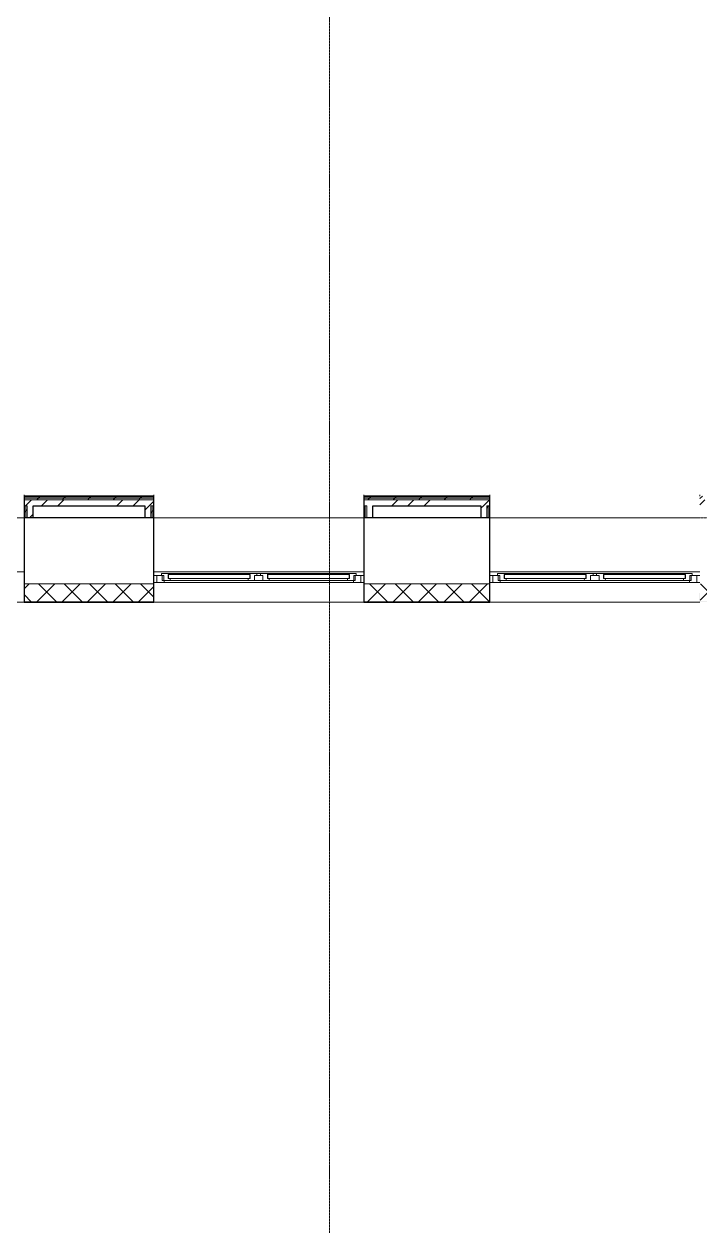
# Model space of a CAD drawing. Header units: millimetres. Extents: x -215207 to 92095, y -30385 to 123050.
# Drawn here: x -38437 to -32807, y 17352 to 27423 of the extents above; entities that cross this region are included whole.
import ezdxf

# ---------------------------------------------------------------- set-up
doc = ezdxf.new("R2010")
doc.units = ezdxf.units.MM
doc.linetypes.add('ADSK_Линия сетки', pattern=[25, 20, -2.5, 0, -2.5])
for name, color, linetype, lineweight in [('Каркас_Импост', 7, 'Continuous', 9), ('Окна', 7, 'Continuous', 9), ('Оси', 7, 'Continuous', 9), ('Остекление', 7, 'Continuous', 9), ('Поручни', 7, 'Continuous', 9), ('Стены', 7, 'Continuous', 18), ('Стены разрез', 7, 'Continuous', 30), ('Стены штриховка', 7, 'Continuous', 9)]:
    doc.layers.add(name, color=color, linetype=linetype, lineweight=lineweight)
pattern_1 = [(45, (-45356.5, 7950), (-381.661, 381.661), []), (45, (-45221.57, 7950), (0, 763.322), []), (45, (-45491.44, 7950), (0, 763.322), [])]
pattern_2 = [(45, (-45356.5, 7949.98), (-106.066, 106.066), [])]

# ---------------------------------------------------------------- blocks, each defined once
blk = doc.blocks.new('BIMLIB_Окно_Двустворчатое_VEKA_СФрамугойСнизу_ГОСТ30674_без линий - Ж_ОК-5_2220х1750-3833933-План 1 этажа смеж')
at = {"layer": 'Каркас_Импост', "lineweight": 18}
for p, q in [((-791, 265), (-850, 265)), ((-850, 265), (-850, 207)), ((-850, 207), (-812, 207)), ((-792, 207), (-812, 207)), ((-812, 207), (-812, 190)), ((-804, 207), (-804, 248)), ((-804, 248), (-792, 248)), ((-792, 248), (-792, 207)), ((-742, 248), (-792, 248)), ((-786, 248), (-791, 265)), ((-755, 199), (-755, 231)), ((-755, 231), (-737, 231)), ((-737, 231), (-742, 248)), ((-85, 248), (-90, 231)), ((-90, 231), (-72, 231)), ((-35, 248), (-85, 248)), ((-72, 231), (-72, 199)), ((-35, 207), (-35, 248)), ((-15, 207), (-35, 207)), ((-15, 190), (-15, 207)), ((35, 207), (15, 207)), ((15, 207), (15, 190)), ((35, 248), (35, 207)), ((85, 248), (35, 248)), ((72, 199), (72, 231)), ((72, 231), (90, 231)), ((90, 231), (85, 248)), ((742, 248), (737, 231)), ((737, 231), (755, 231)), ((792, 248), (742, 248)), ((755, 231), (755, 199)), ((791, 265), (786, 248)), ((850, 265), (791, 265)), ((792, 207), (792, 248)), ((792, 248), (804, 248)), ((812, 207), (792, 207)), ((804, 248), (804, 207)), ((812, 190), (812, 207)), ((812, 207), (850, 207)), ((850, 207), (850, 265)), ((-812, 190), (-756, 190)), ((-756, 190), (-755, 191)), ((-737, 199), (-755, 199)), ((-755, 191), (-754, 190)), ((-754, 190), (-739, 190)), ((-739, 190), (-737, 199)), ((-72, 199), (-90, 199)), ((-90, 199), (-88, 190)), ((-88, 190), (-73, 190)), ((-73, 190), (-72, 191)), ((-72, 191), (-71, 190)), ((-71, 190), (-15, 190)), ((15, 190), (71, 190)), ((71, 190), (72, 191)), ((90, 199), (72, 199)), ((72, 191), (73, 190)), ((73, 190), (88, 190)), ((88, 190), (90, 199)), ((755, 199), (737, 199)), ((737, 199), (739, 190)), ((739, 190), (754, 190)), ((754, 190), (755, 191)), ((755, 191), (756, 190)), ((756, 190), (812, 190))]:
    blk.add_line(p, q, dxfattribs=at)
at = {"layer": 'Каркас_Импост'}
for p, q in [((791, 265), (-791, 265)), ((-85, 248), (-742, 248)), ((-35, 248), (35, 248)), ((-15, 207), (15, 207)), ((742, 248), (85, 248)), ((-756, 190), (-754, 190)), ((-739, 190), (-88, 190)), ((-73, 190), (-71, 190)), ((15, 190), (-15, 190)), ((71, 190), (73, 190)), ((88, 190), (739, 190)), ((754, 190), (756, 190))]:
    blk.add_line(p, q, dxfattribs=at)
at = {"layer": 'Окна'}
for p, q in [((-850, 265), (-875, 265)), ((-875, 207), (-850, 207)), ((-850, 207), (-850, 265)), ((875, 265), (850, 265)), ((850, 265), (850, 207)), ((850, 207), (875, 207))]:
    blk.add_line(p, q, dxfattribs=at)
at = {"layer": 'Остекление'}
for p, q in [((-752, 231), (-755, 231)), ((-755, 231), (-755, 199)), ((-75, 231), (-752, 231)), ((-752, 231), (-752, 199)), ((-752, 199), (-752, 231)), ((-75, 199), (-75, 231)), ((-75, 231), (-75, 199)), ((-72, 231), (-75, 231)), ((-72, 199), (-72, 231)), ((75, 231), (72, 231)), ((72, 231), (72, 199)), ((752, 231), (75, 231)), ((75, 231), (75, 199)), ((75, 199), (75, 231)), ((752, 199), (752, 231)), ((752, 231), (752, 199)), ((755, 231), (752, 231)), ((755, 199), (755, 231)), ((-755, 199), (-752, 199)), ((-752, 199), (-75, 199)), ((-75, 199), (-72, 199)), ((72, 199), (75, 199)), ((75, 199), (752, 199)), ((752, 199), (755, 199))]:
    blk.add_line(p, q, dxfattribs=at)
blk = doc.blocks.new('BIMLIB_Окно_Двустворчатое_VEKA_СФрамугойСнизу_ГОСТ30674_без линий - Ж_ОК-5_2220х1750-5193132-План 1 этажа смеж')
at = {"layer": 'Каркас_Импост', "lineweight": 18}
for p, q in [((-791, 265), (-850, 265)), ((-850, 265), (-850, 207)), ((-850, 207), (-812, 207)), ((-792, 207), (-812, 207)), ((-812, 207), (-812, 190)), ((-804, 207), (-804, 248)), ((-804, 248), (-792, 248)), ((-792, 248), (-792, 207)), ((-742, 248), (-792, 248)), ((-786, 248), (-791, 265)), ((-755, 199), (-755, 231)), ((-755, 231), (-737, 231)), ((-737, 231), (-742, 248)), ((-85, 248), (-90, 231)), ((-90, 231), (-72, 231)), ((-35, 248), (-85, 248)), ((-72, 231), (-72, 199)), ((-35, 207), (-35, 248)), ((-15, 207), (-35, 207)), ((-15, 190), (-15, 207)), ((35, 207), (15, 207)), ((15, 207), (15, 190)), ((35, 248), (35, 207)), ((85, 248), (35, 248)), ((72, 199), (72, 231)), ((72, 231), (90, 231)), ((90, 231), (85, 248)), ((742, 248), (737, 231)), ((737, 231), (755, 231)), ((792, 248), (742, 248)), ((755, 231), (755, 199)), ((791, 265), (786, 248)), ((850, 265), (791, 265)), ((792, 207), (792, 248)), ((792, 248), (804, 248)), ((812, 207), (792, 207)), ((804, 248), (804, 207)), ((812, 190), (812, 207)), ((812, 207), (850, 207)), ((850, 207), (850, 265)), ((-812, 190), (-756, 190)), ((-756, 190), (-755, 191)), ((-737, 199), (-755, 199)), ((-755, 191), (-754, 190)), ((-754, 190), (-739, 190)), ((-739, 190), (-737, 199)), ((-72, 199), (-90, 199)), ((-90, 199), (-88, 190)), ((-88, 190), (-73, 190)), ((-73, 190), (-72, 191)), ((-72, 191), (-71, 190)), ((-71, 190), (-15, 190)), ((15, 190), (71, 190)), ((71, 190), (72, 191)), ((90, 199), (72, 199)), ((72, 191), (73, 190)), ((73, 190), (88, 190)), ((88, 190), (90, 199)), ((755, 199), (737, 199)), ((737, 199), (739, 190)), ((739, 190), (754, 190)), ((754, 190), (755, 191)), ((755, 191), (756, 190)), ((756, 190), (812, 190))]:
    blk.add_line(p, q, dxfattribs=at)
at = {"layer": 'Каркас_Импост'}
for p, q in [((791, 265), (-791, 265)), ((-85, 248), (-742, 248)), ((-35, 248), (35, 248)), ((-15, 207), (15, 207)), ((742, 248), (85, 248)), ((-756, 190), (-754, 190)), ((-739, 190), (-88, 190)), ((-73, 190), (-71, 190)), ((15, 190), (-15, 190)), ((71, 190), (73, 190)), ((88, 190), (739, 190)), ((754, 190), (756, 190))]:
    blk.add_line(p, q, dxfattribs=at)
at = {"layer": 'Окна'}
for p, q in [((-850, 265), (-875, 265)), ((-875, 207), (-850, 207)), ((-850, 207), (-850, 265)), ((875, 265), (850, 265)), ((850, 265), (850, 207)), ((850, 207), (875, 207))]:
    blk.add_line(p, q, dxfattribs=at)
at = {"layer": 'Остекление'}
for p, q in [((-752, 231), (-755, 231)), ((-755, 231), (-755, 199)), ((-75, 231), (-752, 231)), ((-752, 231), (-752, 199)), ((-752, 199), (-752, 231)), ((-75, 199), (-75, 231)), ((-75, 231), (-75, 199)), ((-72, 231), (-75, 231)), ((-72, 199), (-72, 231)), ((75, 231), (72, 231)), ((72, 231), (72, 199)), ((752, 231), (75, 231)), ((75, 231), (75, 199)), ((75, 199), (75, 231)), ((752, 199), (752, 231)), ((752, 231), (752, 199)), ((755, 231), (752, 231)), ((755, 199), (755, 231)), ((-755, 199), (-752, 199)), ((-752, 199), (-75, 199)), ((-75, 199), (-72, 199)), ((72, 199), (75, 199)), ((75, 199), (752, 199)), ((752, 199), (755, 199))]:
    blk.add_line(p, q, dxfattribs=at)
blk = doc.blocks.new('Ограждение - Ограждение-4426666-План 1 этажа смеж')
at = {"layer": 'Поручни'}
for p, q in [((5169, 15360), (6919, 15360)), ((7999, 15360), (9749, 15360)), ((10799, 15360), (12549, 15360))]:
    blk.add_line(p, q, dxfattribs=at)
blk = doc.blocks.new('Ограждение - Ограждение-6173552-План 1 этажа смеж')
at = {"layer": 'Поручни'}
for p, q in [((5169, 15540), (5169, 15560)), ((5169, 15560), (6153, 15560)), ((6919, 15550), (6919, 15540)), ((5169, 14910), (6919, 14910))]:
    blk.add_line(p, q, dxfattribs=at)
blk = doc.blocks.new('Ограждение - Ограждение-6173582-План 1 этажа смеж')
at = {"layer": 'Поручни'}
for p, q in [((7999, 15540), (7999, 15550)), ((9749, 15550), (9749, 15540)), ((7999, 14910), (9749, 14910))]:
    blk.add_line(p, q, dxfattribs=at)
blk = doc.blocks.new('Ограждение - Ограждение-6173596-План 1 этажа смеж')
at = {"layer": 'Поручни'}
for p, q in [((10799, 15540), (10799, 15550)), ((12549, 15550), (12549, 15540)), ((10799, 14910), (12549, 14910))]:
    blk.add_line(p, q, dxfattribs=at)

msp = doc.modelspace()

# ---------------------------------------------------------------- hatches: boundary and pattern name
at = {"layer": 'Стены разрез', "lineweight": 9}
h = msp.add_hatch(dxfattribs=at)
h.set_pattern_fill('FP_13', color=256, style=0, pattern_type=2)
h.set_pattern_definition([(45, (-45356.5, 7949.98), (-212.132, 212.132), [])])
h.paths.add_polyline_path([(-31732.5, 23485.2), (-31732.5, 23490.2), (-32807.5, 23490.2), (-32807.5, 23485.2), (-32646.3, 23485.2)])
h.paths.add_polyline_path([(-26807.5, 23485.2), (-26807.5, 23490.2), (-27167.5, 23490.2), (-27167.5, 23485.2), (-26905.9, 23485.2)])
h.paths.add_polyline_path([(-29982.5, 23485.2), (-28917.5, 23485.2), (-28917.5, 23490.2), (-29982.5, 23490.2)])
h.paths.add_polyline_path([(-35516.4, 23485.2), (-34557.5, 23485.2), (-34557.5, 23490.2), (-35607.5, 23490.2), (-35607.5, 23485.2)])
h.paths.add_polyline_path([(-37357.5, 23485.2), (-37357.5, 23490.2), (-38437.5, 23490.2), (-38437.5, 23485.2), (-38386.6, 23485.2)])
h.paths.add_polyline_path([(-40187.5, 23485.2), (-40187.5, 23490.2), (-40832.9, 23490.2), (-40832.9, 23485.2)])
h = msp.add_hatch(dxfattribs=at)
h.set_pattern_fill('FP_8', color=256, style=0, pattern_type=2)
h.set_pattern_definition(pattern_2)
h.paths.add_polyline_path([(-40187.5, 23472.7), (-40187.5, 23485.2), (-40832.9, 23485.2), (-40832.9, 23472.7)])
h.paths.add_polyline_path([(-38437.5, 23472.7), (-37357.5, 23472.7), (-37357.5, 23485.2), (-38437.5, 23485.2)])
h.paths.add_polyline_path([(-26905.9, 23472.7), (-26807.5, 23472.7), (-26807.5, 23485.2), (-27167.5, 23485.2), (-27167.5, 23472.7)])
h.paths.add_polyline_path([(-35607.5, 23472.7), (-34557.5, 23472.7), (-34557.5, 23485.2), (-35607.5, 23485.2)])
h.paths.add_polyline_path([(-29776.1, 23472.7), (-28917.5, 23472.7), (-28917.5, 23485.2), (-29982.5, 23485.2), (-29982.5, 23472.7)])
h.paths.add_polyline_path([(-32646.3, 23472.7), (-31732.5, 23472.7), (-31732.5, 23485.2), (-32807.5, 23485.2), (-32807.5, 23472.7)])
h = msp.add_hatch(dxfattribs=at)
h.set_pattern_fill('FP_8', color=256, style=0, pattern_type=2)
h.set_pattern_definition(pattern_2)
h.paths.add_polyline_path([(-26905.9, 23460.2), (-26807.5, 23460.2), (-26807.5, 23472.7), (-27167.5, 23472.7), (-27167.5, 23460.2)])
h.paths.add_polyline_path([(-40187.5, 23460.2), (-40187.5, 23472.7), (-40832.9, 23472.7), (-40832.9, 23460.2)])
h.paths.add_polyline_path([(-38437.5, 23460.2), (-37357.5, 23460.2), (-37357.5, 23472.7), (-38437.5, 23472.7)])
h.paths.add_polyline_path([(-35607.5, 23460.2), (-34557.5, 23460.2), (-34557.5, 23472.7), (-35607.5, 23472.7)])
h.paths.add_polyline_path([(-29776.1, 23460.2), (-28917.5, 23460.2), (-28917.5, 23472.7), (-29982.5, 23472.7), (-29982.5, 23460.2)])
h.paths.add_polyline_path([(-32646.3, 23460.2), (-31732.5, 23460.2), (-31732.5, 23472.7), (-32807.5, 23472.7), (-32807.5, 23460.2)])
h = msp.add_hatch(dxfattribs=at)
h.set_pattern_fill('FP_33', color=256, style=0, pattern_type=2)
h.set_pattern_definition(pattern_1)
h.paths.add_polyline_path([(-26807.5, 23410.2), (-26807.5, 23460.2), (-27167.5, 23460.2), (-27167.5, 23410.2), (-26905.9, 23410.2)])
h.paths.add_polyline_path([(-35532.5, 23410.2), (-34557.5, 23410.2), (-34557.5, 23460.2), (-35607.5, 23460.2), (-35607.5, 23410.2), (-35582.5, 23410.2)])
h.paths.add_polyline_path([(-28917.5, 23410.2), (-28917.5, 23460.2), (-29982.5, 23460.2), (-29982.5, 23410.2), (-28930, 23410.2)])
h.paths.add_polyline_path([(-31732.5, 23410.2), (-31732.5, 23460.2), (-32807.5, 23460.2), (-32807.5, 23410.2), (-31745, 23410.2)])
h.paths.add_polyline_path([(-37382.5, 23410.2), (-37357.5, 23410.2), (-37357.5, 23460.2), (-38437.5, 23460.2), (-38437.5, 23410.2), (-37432.5, 23410.2)])
h.paths.add_polyline_path([(-40262.5, 23410.2), (-40187.5, 23410.2), (-40187.5, 23460.2), (-40832.9, 23460.2), (-40832.9, 23410.2)])
h = msp.add_hatch(dxfattribs=at)
h.set_pattern_fill('FP_8', color=256, style=0, pattern_type=2)
h.set_pattern_definition(pattern_2)
h.paths.add_polyline_path([(-38437.5, 23310.2), (-38425, 23310.2), (-38425, 23410.2), (-38437.5, 23410.2)])
h = msp.add_hatch(dxfattribs=at)
h.set_pattern_fill('FP_8', color=256, style=0, pattern_type=2)
h.set_pattern_definition(pattern_2)
h.paths.add_polyline_path([(-38425, 23310.2), (-38412.5, 23310.2), (-38412.5, 23410.2), (-38425, 23410.2)])
h = msp.add_hatch(dxfattribs=at)
h.set_pattern_fill('FP_33', color=256, style=0, pattern_type=2)
h.set_pattern_definition(pattern_1)
h.paths.add_polyline_path([(-38386.6, 23310.2), (-38362.5, 23310.2), (-38362.5, 23410.2), (-38412.5, 23410.2), (-38412.5, 23310.2)])
h = msp.add_hatch(dxfattribs=at)
h.set_pattern_fill('FP_33', color=256, style=0, pattern_type=2)
h.set_pattern_definition(pattern_1)
h.paths.add_polyline_path([(-37432.5, 23310.2), (-37382.5, 23310.2), (-37382.5, 23410.2), (-37432.5, 23410.2)])
h = msp.add_hatch(dxfattribs=at)
h.set_pattern_fill('FP_8', color=256, style=0, pattern_type=2)
h.set_pattern_definition(pattern_2)
h.paths.add_polyline_path([(-37382.5, 23310.2), (-37370, 23310.2), (-37370, 23410.2), (-37382.5, 23410.2)])
h = msp.add_hatch(dxfattribs=at)
h.set_pattern_fill('FP_8', color=256, style=0, pattern_type=2)
h.set_pattern_definition(pattern_2)
h.paths.add_polyline_path([(-37370, 23310.2), (-37357.5, 23310.2), (-37357.5, 23410.2), (-37370, 23410.2)])
h = msp.add_hatch(dxfattribs=at)
h.set_pattern_fill('FP_33', color=256, style=0, pattern_type=2)
h.set_pattern_definition(pattern_1)
h.paths.add_polyline_path([(-34632.5, 23310.2), (-34582.5, 23310.2), (-34582.5, 23410.2), (-34632.5, 23410.2)])
h = msp.add_hatch(dxfattribs=at)
h.set_pattern_fill('FP_8', color=256, style=0, pattern_type=2)
h.set_pattern_definition(pattern_2)
h.paths.add_polyline_path([(-34582.5, 23310.2), (-34570, 23310.2), (-34570, 23410.2), (-34582.5, 23410.2)])
h = msp.add_hatch(dxfattribs=at)
h.set_pattern_fill('FP_8', color=256, style=0, pattern_type=2)
h.set_pattern_definition(pattern_2)
h.paths.add_polyline_path([(-34570, 23310.2), (-34557.5, 23310.2), (-34557.5, 23410.2), (-34570, 23410.2)])
h = msp.add_hatch(dxfattribs=at)
h.set_pattern_fill('FP_6', color=256, style=0, pattern_type=2)
h.set_pattern_definition([(45, (-45356.5, 7949.98), (-106.066, 106.066), []), (135, (-45356.5, 7949.98), (-106.066, -106.066), [])])
h.paths.add_polyline_path([(-26129.5, 22610.2), (-26129.5, 22684.2), (-26127.5, 22684.2), (-26127.5, 22760.2), (-27167.5, 22760.2), (-27167.5, 22684.2), (-27165.5, 22684.2), (-27165.5, 22610.2), (-26188.3, 22610.2)])
h.paths.add_polyline_path([(-17794.5, 22610.2), (-17794.5, 22760.2), (-21490.5, 22760.2), (-21490.5, 22610.2), (-18295.3, 22610.2)])
h.paths.add_polyline_path([(-24375.5, 22610.2), (-23294.5, 22610.2), (-23294.5, 22684.2), (-23292.5, 22684.2), (-23292.5, 22760.2), (-24377.5, 22760.2), (-24377.5, 22684.2), (-24375.5, 22684.2)])
h.paths.add_polyline_path([(-28919.5, 22610.2), (-28919.5, 22684.2), (-28917.5, 22684.2), (-28917.5, 22760.2), (-29982.5, 22760.2), (-29982.5, 22684.2), (-29980.5, 22684.2), (-29980.5, 22610.2), (-29058.5, 22610.2)])
h.paths.add_polyline_path([(-31734.5, 22610.2), (-31734.5, 22684.2), (-31732.5, 22684.2), (-31732.5, 22760.2), (-32807.5, 22760.2), (-32807.5, 22684.2), (-32805.5, 22684.2), (-32805.5, 22610.2), (-31928.7, 22610.2)])
h.paths.add_polyline_path([(-38435.5, 22610.2), (-37359.5, 22610.2), (-37359.5, 22684.2), (-37357.5, 22684.2), (-37357.5, 22760.2), (-38437.5, 22760.2), (-38437.5, 22684.2), (-38435.5, 22684.2)])
h.paths.add_polyline_path([(-41292.5, 22610.2), (-40189.5, 22610.2), (-40189.5, 22684.2), (-40187.5, 22684.2), (-40187.5, 22760.2), (-41292.5, 22760.2), (-41292.5, 22684.2)])
h.paths.add_polyline_path([(-35605.5, 22610.2), (-34559.5, 22610.2), (-34559.5, 22684.2), (-34557.5, 22684.2), (-34557.5, 22760.2), (-35607.5, 22760.2), (-35607.5, 22684.2), (-35605.5, 22684.2)])
h = msp.add_hatch(dxfattribs=at)
h.set_pattern_fill('FP_5', color=256, style=0, pattern_type=2)
h.set_pattern_definition([(0, (-45356.5, 7949.98), (406.4, 101.6), [33.528, -271.272, 33.528, -271.272, -1625.6]), (0, (-45356.5, 7949.98), (406.4, 101.6), [-609.6, 33.528, -576.072, 33.528, -271.272, -711.2]), (0, (-45356.5, 7949.98), (406.4, 101.6), [-1524, 33.528, -169.672, 33.528, -474.472]), (120, (-45204.1, 8000.78), (-291.18818, 301.15272), [33.528, -271.272, 33.528, -271.272, -1625.6]), (120, (-45204.1, 8000.78), (-291.18818, 301.15272), [-609.6, 33.528, -576.072, 33.528, -271.272, -711.2]), (120, (-45204.1, 8000.78), (-291.18818, 301.15272), [-1524, 33.528, -169.672, 33.528, -474.472]), (240, (-45153.3, 8203.98), (-115.21182, -402.75272), [33.528, -271.272, 33.528, -271.272, -1625.6]), (240, (-45153.3, 8203.98), (-115.21182, -402.75272), [-609.6, 33.528, -576.072, 33.528, -271.272, -711.2]), (240, (-45153.3, 8203.98), (-115.21182, -402.75272), [-1524, 33.528, -169.672, 33.528, -474.472])])
h.paths.add_polyline_path([(-17794.5, 22608.2), (-17794.5, 22610.2), (-21490.5, 22610.2), (-21490.5, 22608.2), (-18295.3, 22608.2)])
h.paths.add_polyline_path([(-17392.5, 22608.2), (-17392.5, 22610.2), (-17542.5, 22610.2), (-17542.5, 22608.2)])
h.paths.add_polyline_path([(-38386.6, 22608.2), (-37357.5, 22608.2), (-37357.5, 22684.2), (-37359.5, 22684.2), (-37359.5, 22610.2), (-38435.5, 22610.2), (-38435.5, 22684.2), (-38437.5, 22684.2), (-38437.5, 22608.2)])
h.paths.add_polyline_path([(-40187.5, 22608.2), (-40187.5, 22684.2), (-40189.5, 22684.2), (-40189.5, 22610.2), (-41142.5, 22610.2), (-41140.5, 22608.2), (-40539.3, 22608.2)])
h.paths.add_polyline_path([(-35607.5, 22608.2), (-34557.5, 22608.2), (-34557.5, 22684.2), (-34559.5, 22684.2), (-34559.5, 22610.2), (-35605.5, 22610.2), (-35605.5, 22684.2), (-35607.5, 22684.2)])
h.paths.add_polyline_path([(-32807.5, 22608.2), (-31732.5, 22608.2), (-31732.5, 22684.2), (-31734.5, 22684.2), (-31734.5, 22610.2), (-32805.5, 22610.2), (-32805.5, 22684.2), (-32807.5, 22684.2), (-32807.5, 22630.6)])
h.paths.add_polyline_path([(-29982.5, 22608.2), (-28917.5, 22608.2), (-28917.5, 22684.2), (-28919.5, 22684.2), (-28919.5, 22610.2), (-29980.5, 22610.2), (-29980.5, 22684.2), (-29982.5, 22684.2)])
h.paths.add_polyline_path([(-23292.5, 22608.2), (-23292.5, 22684.2), (-23294.5, 22684.2), (-23294.5, 22610.2), (-24375.5, 22610.2), (-24375.5, 22684.2), (-24377.5, 22684.2), (-24377.5, 22608.2), (-23318.1, 22608.2)])
h.paths.add_polyline_path([(-27167.5, 22608.2), (-26127.5, 22608.2), (-26127.5, 22684.2), (-26129.5, 22684.2), (-26129.5, 22610.2), (-27165.5, 22610.2), (-27165.5, 22684.2), (-27167.5, 22684.2)])

# ---------------------------------------------------------------- linework, layer by layer
at = {"layer": 'Оси', "linetype": 'ADSK_Линия сетки'}
for p, q in [((-35892.5, 41539.2), (-35892.5, 17351.6)), ((-13527.5, 23310.2), (-44580.4, 23310.2))]:
    msp.add_line(p, q, dxfattribs=at)
at = {"layer": 'Стены'}
for p, q in [((-38437.5, 22760.2), (-37357.5, 22760.2)), ((-35607.5, 22760.2), (-34557.5, 22760.2)), ((-38437.5, 22608.2), (-40187.5, 22608.2)), ((-35607.5, 22608.2), (-37357.5, 22608.2)), ((-32807.5, 22608.2), (-34557.5, 22608.2))]:
    msp.add_line(p, q, dxfattribs=at)
at = {"layer": 'Стены разрез'}
for p, q in [((-37357.5, 23490.2), (-38437.5, 23490.2)), ((-38437.5, 23490.2), (-38437.5, 22608.2)), ((-37357.5, 22608.2), (-37357.5, 23490.2)), ((-34557.5, 23490.2), (-35607.5, 23490.2)), ((-35607.5, 23490.2), (-35607.5, 22608.2)), ((-34557.5, 22608.2), (-34557.5, 23490.2)), ((-38362.5, 23410.2), (-37432.5, 23410.2)), ((-38362.5, 23310.2), (-38362.5, 23410.2)), ((-37432.5, 23410.2), (-37432.5, 23310.2)), ((-35532.5, 23410.2), (-34632.5, 23410.2)), ((-35532.5, 23310.2), (-35532.5, 23410.2)), ((-34632.5, 23410.2), (-34632.5, 23310.2)), ((-37357.5, 23310.2), (-38437.5, 23310.2)), ((-34557.5, 23310.2), (-35607.5, 23310.2)), ((-38437.5, 22608.2), (-37357.5, 22608.2)), ((-35607.5, 22608.2), (-34557.5, 22608.2))]:
    msp.add_line(p, q, dxfattribs=at)
at = {"layer": 'Стены штриховка'}
for p, q in [((-38437.5, 23485.2), (-37357.5, 23485.2)), ((-37357.5, 23485.2), (-38437.5, 23485.2)), ((-37357.5, 23472.7), (-38437.5, 23472.7)), ((-35607.5, 23485.2), (-34557.5, 23485.2)), ((-34557.5, 23485.2), (-35607.5, 23485.2)), ((-34557.5, 23472.7), (-35607.5, 23472.7)), ((-37357.5, 23460.2), (-38437.5, 23460.2)), ((-38412.5, 23410.2), (-38437.5, 23410.2)), ((-38425, 23310.2), (-38425, 23410.2)), ((-38412.5, 23310.2), (-38412.5, 23410.2)), ((-37382.5, 23310.2), (-37382.5, 23410.2)), ((-37357.5, 23410.2), (-37382.5, 23410.2)), ((-37370, 23310.2), (-37370, 23410.2)), ((-34557.5, 23460.2), (-35607.5, 23460.2)), ((-35582.5, 23410.2), (-35607.5, 23410.2)), ((-35595, 23310.2), (-35595, 23410.2)), ((-35582.5, 23310.2), (-35582.5, 23410.2)), ((-34582.5, 23310.2), (-34582.5, 23410.2)), ((-34557.5, 23410.2), (-34582.5, 23410.2)), ((-34570, 23310.2), (-34570, 23410.2)), ((-38435.5, 22684.2), (-38437.5, 22684.2)), ((-38435.5, 22684.2), (-38435.5, 22610.2)), ((-37357.5, 22684.2), (-37359.5, 22684.2)), ((-37359.5, 22610.2), (-37359.5, 22684.2)), ((-35605.5, 22684.2), (-35607.5, 22684.2)), ((-35605.5, 22684.2), (-35605.5, 22610.2)), ((-34557.5, 22684.2), (-34559.5, 22684.2)), ((-34559.5, 22610.2), (-34559.5, 22684.2)), ((-38435.5, 22610.2), (-37359.5, 22610.2)), ((-35605.5, 22610.2), (-34559.5, 22610.2))]:
    msp.add_line(p, q, dxfattribs=at)

# ---------------------------------------------------------------- block references
at = {"layer": 'Окна', "rotation": 180}
for name, p in [('BIMLIB_Окно_Двустворчатое_VEKA_СФрамугойСнизу_ГОСТ30674_без линий - Ж_ОК-5_2220х1750-3833933-План 1 этажа смеж', (-36482.5, 23035.2)), ('BIMLIB_Окно_Двустворчатое_VEKA_СФрамугойСнизу_ГОСТ30674_без линий - Ж_ОК-5_2220х1750-5193132-План 1 этажа смеж', (-33682.5, 23035.2))]:
    msp.add_blockref(name, p, dxfattribs=at)
at = {"layer": 'Поручни'}
for name in ['Ограждение - Ограждение-4426666-План 1 этажа смеж', 'Ограждение - Ограждение-6173552-План 1 этажа смеж', 'Ограждение - Ограждение-6173582-План 1 этажа смеж', 'Ограждение - Ограждение-6173596-План 1 этажа смеж']:
    msp.add_blockref(name, (-45356.5, 7950), dxfattribs=at)

doc.saveas('drawing.dxf')
